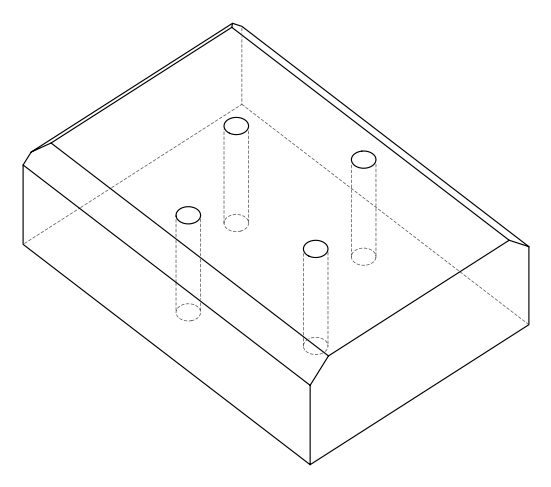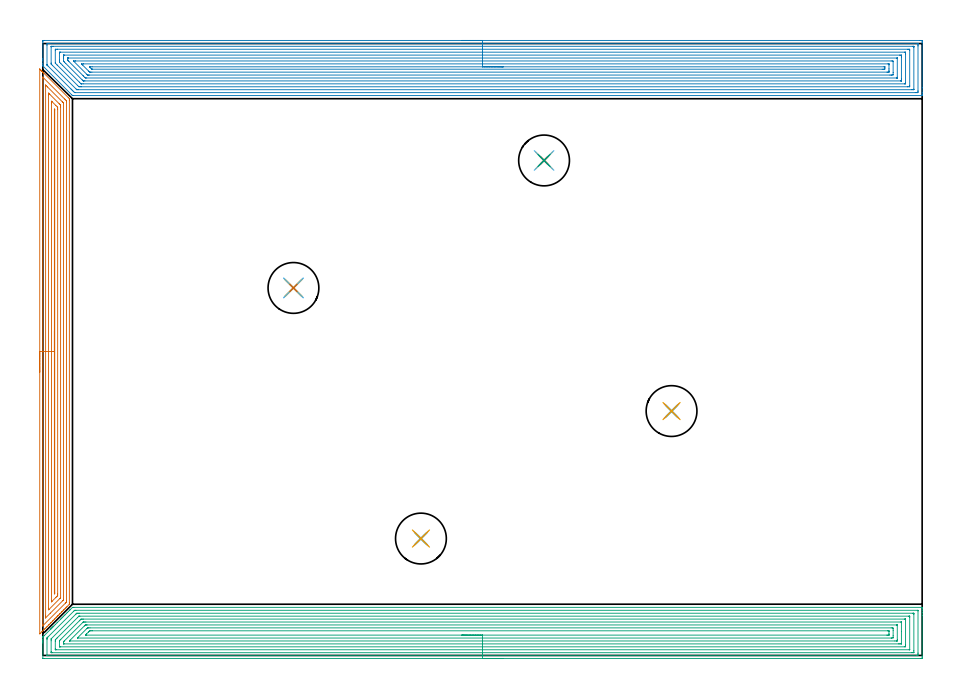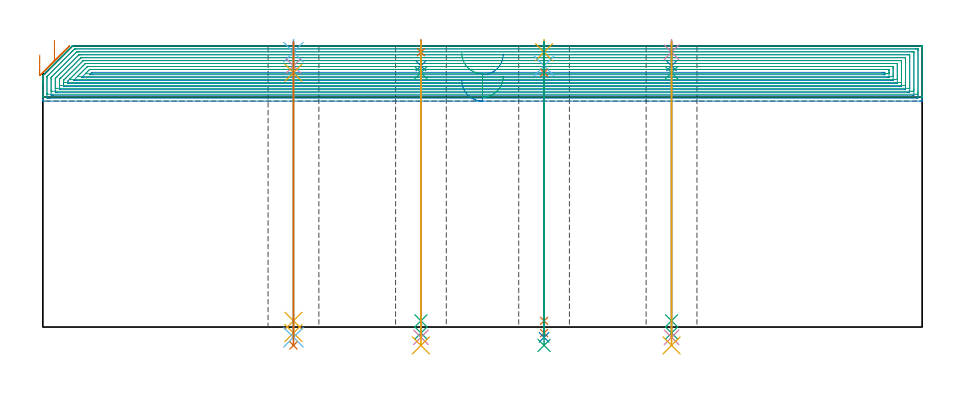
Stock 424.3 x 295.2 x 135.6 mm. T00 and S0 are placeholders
(PLAN: 23 operations, 17 tool changes, 84.6 min)
(1 AREA_MILL | FG_CHAMFER_SURFACE | UGT0205_001 | 12.57 min | 29048 mm3)
(2 AREA_MILL_1 | FG_CHAMFER_SURFACE_1 | UGT0205_001 | 33.95 min | 148505 mm3)
(3 AREA_MILL_2 | FG_CHAMFER_SURFACE_2 | UGT0205_001 | 30.65 min | 127820 mm3)
(4 SPOT_DRILL | STEP1HOLE | NXT0321_9005460120000 | 0.05 min | 186 mm3)
(5 SPOT_DRILL_1 | STEP1HOLE_1 | NXT0321_9005460120000 | 0.05 min | 180 mm3)
(6 SPOT_DRILL_2 | STEP1HOLE_2 | NXT0321_9005460120000 | 0.05 min | 185 mm3)
(7 SPOT_DRILL_3 | STEP1HOLE_3 | NXT0321_9005460120000 | 0.05 min | 182 mm3)
(8 DRILL_BLIND_HOLE_INTO_CENTER | STEP1HOLE | NXT0301_035 | 0.05 min | 209 mm3)
(9 GUN_DRILL_THROUGH_HOLE | STEP1HOLE | UGT0307_002 | 0.61 min | 3542 mm3)
(10 SPADE_DRILL_TO_ENLARGE_THROUGH_HOLE | STEP1HOLE | UGT0306_006 | 0.57 min | 21600 mm3)
(11 DRILL_TO_ENLARGE_THROUGH_HOLE | STEP1HOLE | UGT0301_058 | 0.59 min | 38319 mm3)
(12 DRILL_BLIND_HOLE_INTO_CENTER_1 | STEP1HOLE_1 | NXT0301_035 | 0.05 min | 213 mm3)
(13 GUN_DRILL_THROUGH_HOLE_1 | STEP1HOLE_1 | UGT0307_002 | 0.61 min | 3537 mm3)
(14 SPADE_DRILL_TO_ENLARGE_THROUGH_HOLE_1 | STEP1HOLE_1 | UGT0306_006 | 0.57 min | 21599 mm3)
(15 DRILL_TO_ENLARGE_THROUGH_HOLE_1 | STEP1HOLE_1 | UGT0301_058 | 0.59 min | 38334 mm3)
(16 DRILL_BLIND_HOLE_INTO_CENTER_2 | STEP1HOLE_2 | NXT0301_035 | 0.05 min | 205 mm3)
(17 GUN_DRILL_THROUGH_HOLE_2 | STEP1HOLE_2 | UGT0307_002 | 0.61 min | 3542 mm3)
(18 SPADE_DRILL_TO_ENLARGE_THROUGH_HOLE_2 | STEP1HOLE_2 | UGT0306_006 | 0.57 min | 21601 mm3)
(19 DRILL_TO_ENLARGE_THROUGH_HOLE_2 | STEP1HOLE_2 | UGT0301_058 | 0.59 min | 38328 mm3)
(20 DRILL_BLIND_HOLE_INTO_CENTER_3 | STEP1HOLE_3 | NXT0301_035 | 0.05 min | 213 mm3)
(21 GUN_DRILL_THROUGH_HOLE_3 | STEP1HOLE_3 | UGT0307_002 | 0.61 min | 3528 mm3)
(22 SPADE_DRILL_TO_ENLARGE_THROUGH_HOLE_3 | STEP1HOLE_3 | UGT0306_006 | 0.57 min | 21601 mm3)
(23 DRILL_TO_ENLARGE_THROUGH_HOLE_3 | STEP1HOLE_3 | UGT0301_058 | 0.59 min | 38338 mm3)
(TOOL UGT0205_001 | Chamfer Mill 20 x 3 x 45 deg. | D20 FL50 Z2)
(TOOL NXT0321_9005460120000 | NC Spot Drill, 142deg, 12mm, Carbide, Uncoated | D12 PA142 FL30 Z2)
(TOOL NXT0301_035 | Carbide Drill 6.4mm [860.1-0640-032A1-MM 2214] | D6.4 PA140 FL53 Z2)
(TOOL UGT0307_002 | Gun Drill 6 mm | D6 PA130 FL24 Z1)
(TOOL UGT0306_006 | Spade Drill 15.5mm | D15.5 PA132 FL10 Z2)
(TOOL UGT0301_058 | Twist Drill 24.5 mm | D24.5 PA118 FL160 Z2)
(OP 1 AREA_MILL)
G17 G21 G94 G90
T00 M6
G54
G17 G0 G90 X-1.5 Y136.65 S1061 M3
G43 Z145.6 H0
Z131.3
G94 G1 Y136.688 Z130.428 F250.
Y136.802 Z129.563
Y136.991 Z128.712
Y137.253 Z127.88
Y137.587 Z127.074
Y137.99 Z126.3
Y138.458 Z125.564
Y138.99 Z124.872
Y139.579 Z124.229
Y140.222 Z123.64
Y140.914 Z123.108
Y141.65 Z122.64
Y142.424 Z122.237
Y143.23 Z121.903
Y144.062 Z121.641
Y144.914 Z121.452
Y145.778 Z121.338
Y146.65 Z121.3
Y282.637
X-1.498 Y282.89 Z121.301
X-1.497 Y282.892 Z121.302
X-1.49 Y282.89 Z121.309
X-1.272 Y282.672 Z121.528
X-1.192 Y282.593 Z121.607
X-0.991 Y282.393 Z121.805
X-0.895 Y282.295 Z121.904
X-0.794 Y282.194 Z122.006
X-0.696 Y282.098 Z122.1
X-0.598 Y281.998 Z122.202
X-0.501 Y281.901 Z122.299
X-0.401 Y281.803 Z122.395
X-0.3 Y281.7 Z122.499
X-0.208 Y281.608 Z122.592
X-0.106 Y281.508 Z122.69
X-0.003 Y281.403 Z122.797
X0.085 Y281.315 Z122.885
X0.189 Y281.213 Z122.985
X0.295 Y281.105 Z123.094
X0.378 Y281.022 Z123.178
X0.484 Y280.917 Z123.28
X12.291 Y269.11 Z135.089
X12.736 Y268.663 Z135.536
X12.799 Y268.595 Z135.584
X12.8 Y268.017 Z135.6
Y25.283
X12.799 Y24.705 Z135.584
X12.736 Y24.636 Z135.536
X11.599 Y23.498 Z134.397
X11.153 Y23.052 Z133.952
X10.707 Y22.606 Z133.505
X10.157 Y22.056 Z132.956
X9.93 Y21.829 Z132.727
X9.815 Y21.714 Z132.612
X9.285 Y21.184 Z132.084
X9.045 Y20.943 Z131.841
X8.923 Y20.821 Z131.72
X8.413 Y20.313 Z131.212
X8.159 Y20.057 Z130.955
X8.03 Y19.929 Z130.827
X7.541 Y19.441 Z130.34
X7.273 Y19.172 Z130.069
X7.138 Y19.036 Z129.935
X6.669 Y18.569 Z129.469
X6.388 Y18.286 Z129.184
X5.798 Y17.698 Z128.598
X5.502 Y17.4 Z128.298
X4.912 Y16.812 Z127.712
X4.617 Y16.515 Z127.412
X4.013 Y15.913 Z126.813
X3.731 Y15.629 Z126.526
X3.121 Y15.021 Z125.921
X2.846 Y14.743 Z125.64
X2.144 Y14.044 Z124.944
X1.784 Y13.682 Z124.58
X1.231 Y13.13 Z124.03
X0.891 Y12.79 Z123.688
X0.317 Y12.217 Z123.117
X-0.401 Y11.499 Z122.398
X-1.34 Y10.559 Z121.457
X-1.434 Y10.468 Z121.364
X-1.492 Y10.417 Z121.306
X-1.499 Y10.526 Z121.301
X-1.5 Y10.559 Z121.3
Y146.65
X-0.086 Z122.714
Y278.726
X-0.082 Y278.923 Z122.718
X-0.079 Y279.006 Z122.721
X-0.035 Y278.973 Z122.765
X0.029 Y278.914 Z122.829
X0.224 Y278.726 Z123.024
X10.52 Y268.43 Z133.32
X10.932 Y268.017 Z133.732
X11.349 Y267.589 Z134.149
X11.379 Y267.548 Z134.179
X11.382 Y267.525 Z134.182
X11.384 Y267.472 Z134.184
X11.386 Y267.363 Z134.186
Y267.145
X11.385 Y26.176 Z134.185
X11.379 Y25.745 Z134.179
X11.167 Y25.524 Z133.967
X10.933 Y25.283 Z133.733
X0.059 Y14.409 Z122.859
X-0.033 Y14.319 Z122.767
X-0.067 Y14.29 Z122.733
X-0.076 Y14.284 Z122.724
X-0.079 Y14.295 Z122.721
X-0.083 Y14.38 Z122.717
X-0.086 Y14.554 Z122.714
Y14.574
Y146.65
X1.328 Z124.128
X1.329 Y274.602 Z124.129
X1.332 Y275.156 Z124.132
X1.333 Y275.157 Z124.133
X1.341 Y275.156 Z124.141
X1.665 Y274.835 Z124.465
X2.237 Y274.264 Z125.037
X9.376 Y267.124 Z132.176
X9.635 Y266.864 Z132.435
X9.947 Y266.544 Z132.747
X9.964 Y266.525 Z132.764
X9.967 Y266.495 Z132.767
X9.97 Y266.435 Z132.77
X9.971 Y266.345 Z132.771
X9.972 Y266.232 Z132.772
X9.971 Y27.068 Z132.771
X9.969 Y26.898 Z132.769
X9.967 Y26.814 Z132.767
X9.965 Y26.776 Z132.765
X9.945 Y26.755 Z132.745
X9.635 Y26.436 Z132.435
X3.593 Y20.392 Z126.393
X1.343 Y18.144 Z124.143
X1.339 Z124.139
X1.335 Z124.135
X1.333 Y18.158 Z124.133
X1.33 Y18.482 Z124.13
X1.329 Y19.036 Z124.129
X1.328 Y19.376 Z124.128
Y146.65
X2.743 Z125.543
Y270.5
X2.744 Y270.694 Z125.544
X2.75 Y271.243 Z125.55
X2.752 Y271.288 Z125.552
X2.829 Y271.214 Z125.629
X3.004 Y271.043 Z125.804
X3.357 Y270.694 Z126.157
X7.864 Y266.188 Z130.664
X8.285 Y265.762 Z131.085
X8.495 Y265.547 Z131.295
X8.545 Y265.494 Z131.345
X8.55 Y265.438 Z131.35
X8.552 Y265.34 Z131.352
X8.557 Y264.641 Z131.357
Y264.447
Y27.96
X8.556 Y27.873 Z131.356
X8.553 Y27.83 Z131.353
X8.551 Y27.813 Z131.351
X8.537 Y27.796 Z131.337
X8.427 Y27.679 Z131.227
X8.286 Y27.535 Z131.086
X2.952 Y22.201 Z125.752
X2.888 Y22.139 Z125.688
X2.815 Y22.07 Z125.615
X2.757 Y22.017 Z125.557
X2.75 Y22.098 Z125.55
X2.745 Y22.411 Z125.545
X2.743 Y22.606 Z125.543
Y22.743
Y146.65
X4.157 Z126.957
Y266.398
X4.161 Y267.124 Z126.961
X4.163 Y267.284 Z126.963
X4.174 Y267.416 Z126.974
X4.322 Y267.275 Z127.122
X4.476 Y267.124 Z127.276
X6.262 Y265.34 Z129.062
X6.978 Y264.611 Z129.778
X7.136 Y264.447 Z129.936
X7.139 Y264.286 Z129.939
X7.143 Y263.555 Z129.943
Y263.389
Y29.745
X7.142 Y29.58 Z129.942
X7.136 Y28.853 Z129.936
X7.061 Y28.769 Z129.861
X6.978 Y28.681 Z129.778
X6.621 Y28.32 Z129.421
X6.262 Y27.96 Z129.062
X4.399 Y26.097 Z127.199
X4.322 Y26.02 Z127.122
X4.243 Y25.946 Z127.043
X4.191 Y25.899 Z126.991
X4.163 Y25.876 Z126.963
X4.162 Y25.9 Z126.962
X4.159 Y26.01 Z126.959
X4.157 Y26.176 Z126.957
Y26.342
Y146.65
X5.571 Z128.371
Y262.822
X5.573 Y263.186 Z128.373
X5.578 Y263.555 Z128.378
X5.579 Y263.561 Z128.379
X5.593 Y263.555 Z128.393
X5.689 Y263.451 Z128.489
X5.722 Y263.392 Z128.522
X5.725 Y263.364 Z128.525
X5.727 Y263.301 Z128.527
X5.729 Y263.029 Z128.529
X5.728 Y30.271 Z128.528
X5.727 Y30.114 Z128.527
X5.722 Y29.917 Z128.522
X5.718 Y29.878 Z128.518
X5.686 Y29.842 Z128.486
X5.595 Y29.745 Z128.395
X5.589 Z128.389
X5.578 Z128.378
X5.577 Y29.778 Z128.377
X5.572 Y30.27 Z128.372
X5.571 Y30.638 Z128.371
Y30.797
Y146.65
Y147.522 Z128.409
Y148.386 Z128.523
Y149.238 Z128.712
Y150.07 Z128.974
Y150.876 Z129.308
Y151.65 Z129.711
Y152.386 Z130.18
Y153.078 Z130.711
Y153.721 Z131.3
Y154.31 Z131.943
Y154.842 Z132.635
Y155.31 Z133.371
Y155.713 Z134.145
Y156.047 Z134.951
Y156.309 Z135.783
Y156.498 Z136.635
Y156.612 Z137.5
Y156.65 Z138.371
G0 Z145.6
M5
M2
(OP 2 AREA_MILL_1)
G17 G21 G94 G90
T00 M6
G54
G17 G0 G90 X202.1 Y296.7 S1061 M3
G43 Z145.6 H0
Z119.
G94 G1 X202.138 Z118.128 F250.
X202.252 Z117.264
X202.441 Z116.412
X202.703 Z115.58
X203.037 Z114.774
X203.44 Z114.
X203.908 Z113.264
X204.44 Z112.572
X205.029 Z111.929
X205.672 Z111.34
X206.364 Z110.808
X207.1 Z110.34
X207.874 Z109.937
X208.68 Z109.603
X209.512 Z109.341
X210.363 Z109.152
X211.228 Z109.038
X212.1 Z109.
X423.08
X423.57 Y296.699 Z109.001
X424.056 Y296.695 Z109.003
X424.191 Y296.692 Z109.006
X424.195 Y296.215 Z109.482
X424.2 Y295.593 Z110.104
Y273.858 Z131.837
Y271.468 Z134.227
Y270.747 Z134.952
Y270.495 Z135.205
X424.192 Y270.117 Z135.574
X424.191 Y270.103 Z135.588
X424.018 Y270.1 Z135.6
X14.489
X14.305 Y270.104 Z135.589
X14.283 Y270.12 Z135.574
X14.13 Y270.268 Z135.429
X13.815 Y270.585 Z135.115
X0.116 Y284.284 Z121.414
X0.01 Y284.392 Z121.304
X0. Y284.644 Z121.055
Y284.888 Z120.811
Y285.61 Z120.085
Y286.854 Z118.843
Y287.377 Z118.317
Y287.999 Z117.696
Y295.954 Z109.744
X0.003 Y296.215 Z109.482
X0.009 Y296.692 Z109.006
X0.144 Y296.695 Z109.003
X0.629 Y296.7 Z109.
X212.1
Y295.286 Z110.414
X421.829 Y295.285 Z110.415
X422.177 Y295.279 Z110.421
X422.19 Y295.166 Z110.534
X422.197 Y294.922 Z110.779
X422.199 Y294.448 Z111.252
X422.2 Y294.035 Z111.665
X422.199 Y272.352 Z133.348
X422.197 Y271.942 Z133.758
X422.19 Y271.533 Z134.167
X421.782 Y271.517 Z134.183
X421.735 Y271.515 Z134.185
X420.888 Y271.514 Z134.186
X15.783 Y271.515 Z134.185
X15.365 Y271.521 Z134.179
X14.936 Y271.924 Z133.776
X14.5 Y272.352 Z133.348
X14.042 Y272.808 Z132.892
X13.614 Y273.236 Z132.464
X2.418 Y284.432 Z121.268
X2.129 Y284.726 Z120.974
X2.036 Y284.826 Z120.874
X2.01 Y284.857 Z120.843
X2.006 Y284.881 Z120.819
X2.003 Y284.932 Z120.768
X2. Y285.138 Z120.562
X2.001 Y294.448 Z111.252
X2.003 Y294.858 Z110.842
X2.01 Y295.267 Z110.433
X2.418 Y295.283 Z110.417
X2.465 Y295.285 Z110.415
X3.312 Y295.286 Z110.414
X212.1
Y293.872 Z111.828
X419.683 Y293.871 Z111.829
X419.994 Y293.87 Z111.83
X420.097 Y293.868 Z111.832
X420.177 Y293.865 Z111.835
X420.19 Y293.858 Z111.842
X420.194 Y293.826 Z111.874
X420.197 Y293.768 Z111.932
X420.199 Y293.564 Z112.136
X420.2 Y293.36 Z112.34
X420.199 Y273.236 Z132.464
X420.197 Y273.036 Z132.664
X420.19 Y272.966 Z132.734
X420.18 Y272.935 Z132.765
X420.149 Y272.934 Z132.766
X419.994 Y272.931 Z132.769
X419.411 Y272.929 Z132.771
X419.1 Y272.928 Z132.772
X17.035 Y272.929 Z132.771
X16.724 Y272.93 Z132.77
X16.414 Y272.934 Z132.766
X16.377 Y272.935 Z132.765
X16.356 Y272.952 Z132.748
X16.312 Y272.991 Z132.709
X16.228 Y273.072 Z132.628
X16.063 Y273.236 Z132.464
X4.574 Y284.726 Z120.974
X4.206 Y285.095 Z120.605
X4.081 Y285.226 Z120.474
X4.021 Y285.29 Z120.41
X4.01 Y285.406 Z120.294
X4.004 Y285.61 Z120.09
X4.001 Y285.812 Z119.888
Y293.564 Z112.136
X4.003 Y293.764 Z111.936
X4.01 Y293.834 Z111.866
X4.02 Y293.865 Z111.835
X4.051 Y293.866 Z111.834
X4.206 Y293.869 Z111.831
X4.789 Y293.871 Z111.829
X5.1
X212.1 Y293.872 Z111.828
Y292.457 Z113.243
X417.311
X417.538 Y292.456 Z113.244
X418.069 Y292.45 Z113.25
X418.19 Y292.447 Z113.253
X418.194 Y292.236 Z113.464
X418.2 Y291.802 Z113.898
Y275.009 Z130.691
X418.194 Y274.565 Z131.135
X418.19 Y274.352 Z131.348
X417.974 Y274.348 Z131.352
X417.311 Y274.344 Z131.356
X417.086 Y274.343 Z131.357
X18.513
X18.286 Y274.344 Z131.356
X17.619 Y274.35 Z131.35
X17.404 Y274.357 Z131.343
X16.724 Y275.024 Z130.676
X6.889 Y284.86 Z120.84
X6.143 Y285.61 Z120.09
X6.039 Y285.718 Z119.982
X6.012 Y285.749 Z119.951
X6.008 Y285.775 Z119.925
X6.004 Y285.829 Z119.871
X6.001 Y286.049 Z119.651
X6. Y291.791 Z113.909
X6.006 Y292.235 Z113.465
X6.01 Y292.448 Z113.252
X6.226 Y292.452 Z113.248
X6.889 Y292.456 Z113.244
X7.114 Y292.457 Z113.243
X212.1
Y291.043 Z114.657
X415.655 Y291.042 Z114.658
X415.92 Y291.04 Z114.66
X416.095 Y291.036 Z114.664
X416.191 Y291.03 Z114.67
X416.193 Y291.007 Z114.693
X416.196 Y290.912 Z114.788
X416.2 Y290.244 Z115.457
Y290.029 Z115.671
X416.199 Y276.103 Z129.597
X416.197 Y275.887 Z129.813
X416.193 Y275.804 Z129.896
X416.191 Y275.769 Z129.931
X416.051 Y275.764 Z129.936
X415.787 Y275.759 Z129.941
X415.655 Y275.757 Z129.943
X19.407
X18.644 Y275.758 Z129.942
X18.513 Y275.76 Z129.94
X18.471 Y275.764 Z129.936
X18.442 Y275.768 Z129.932
X18.417 Y275.79 Z129.91
X18.314 Y275.887 Z129.813
X17.619 Y276.579 Z129.121
X9.473 Y284.726 Z120.974
X8.677 Y285.524 Z120.176
X8.598 Y285.61 Z120.09
X8.01 Y286.269 Z119.431
X8.007 Y286.493 Z119.207
X8.001 Y287.162 Z118.538
X8. Y290.697 Z115.003
X8.003 Y290.912 Z114.788
X8.006 Y290.996 Z114.704
X8.009 Y291.031 Z114.669
X8.148 Y291.036 Z114.664
X8.413 Y291.041 Z114.659
X8.545 Y291.043 Z114.657
X212.1
Y289.629 Z116.071
X413.245
X413.735 Y289.627 Z116.073
X414.145 Y289.623 Z116.077
X414.19 Y289.62 Z116.08
X414.196 Y289.573 Z116.127
X414.199 Y289.145 Z116.555
X414.2 Y288.685 Z117.015
Y278.079 Z127.621
X414.197 Y277.655 Z128.045
X414.192 Y277.203 Z128.497
X414.185 Y277.178 Z128.522
X414.162 Y277.176 Z128.524
X414.102 Y277.173 Z128.527
X413.98 Y277.172 Z128.528
X413.735 Y277.171 Z128.529
X20.301
X19.895 Y277.172 Z128.528
X19.652 Y277.175 Z128.525
X19.531 Y277.178 Z128.522
X19.473 Y277.187 Z128.513
X19.407 Y277.246 Z128.454
X18.994 Y277.655 Z128.045
X11.039 Y285.61 Z120.09
X10.465 Y286.188 Z119.512
X10.175 Y286.493 Z119.207
X10.09 Y286.59 Z119.11
X10.031 Y286.66 Z119.04
X10.01 Y286.724 Z118.976
X10.003 Y286.95 Z118.75
X10. Y288.261 Z117.439
Y288.721 Z116.979
X10.003 Y289.145 Z116.555
X10.008 Y289.597 Z116.103
X10.015 Y289.622 Z116.078
X10.038 Y289.624 Z116.076
X10.098 Y289.627 Z116.073
X10.22 Y289.628 Z116.072
X10.465 Y289.629 Z116.071
X212.1
Y288.215 Z117.485
X411.994 Y288.214 Z117.486
X412.146 Y288.21 Z117.49
X412.179 Y288.208 Z117.492
X412.19 Y288.193 Z117.507
X412.195 Y288.164 Z117.536
X412.198 Y288.133 Z117.567
X412.2 Y288.011 Z117.689
X412.199 Y278.921 Z126.779
X412.197 Y278.754 Z126.946
X412.191 Y278.621 Z127.079
X412.188 Y278.59 Z127.11
X412.183 Y278.589 Z127.111
X412.158 Y278.587 Z127.113
X411.946 Y278.585 Z127.115
X411.899
X21.148 Y278.586 Z127.114
X20.725 Y278.59 Z127.11
X20.518 Y278.592 Z127.108
X20.301 Y278.801 Z126.899
X19.675 Y279.423 Z126.277
X19.407 Y279.69 Z126.01
X12.605 Y286.493 Z119.207
X12.254 Y286.848 Z118.852
X12.128 Y286.982 Z118.718
X12.01 Y287.128 Z118.572
X12.005 Y287.377 Z118.323
X12.001 Y287.627 Z118.073
Y287.879 Z117.821
X12.003 Y288.046 Z117.654
X12.009 Y288.179 Z117.521
X12.012 Y288.209 Z117.491
X12.017 Y288.211 Z117.489
X12.042 Y288.213 Z117.487
X12.254 Y288.215 Z117.485
X12.3
X212.1
Y286.8 Z118.9
X409.264
X409.851 Y286.797 Z118.903
X410.158 Y286.793 Z118.907
X410.195 Y286.493 Z119.207
X410.198 Y286.453 Z119.247
X410.2 Y281.19 Z124.51
X410.198 Y280.307 Z125.393
X410.197 Y280.268 Z125.432
X410.158 Y280.007 Z125.693
X409.573 Y280.001 Z125.699
X409.264 Y280. Z125.7
X408.68
X22.4
X22.089 Y280.001 Z125.699
X21.779 Y280.003 Z125.697
X21.576 Y280.006 Z125.694
X21.511 Y280.048 Z125.652
X21.455 Y280.099 Z125.601
X21.24 Y280.307 Z125.393
X21.195 Y280.351 Z125.349
X15.054 Y286.493 Z119.207
X14.936 Y286.614 Z119.086
X14.769 Y286.794 Z118.906
X14.81 Y286.796 Z118.904
X14.936 Y286.798 Z118.902
X15.52 Y286.8 Z118.9
X15.83
X212.1
Y285.386 Z120.314
X407.702
X408.169 Y285.381 Z120.319
X408.19 Y285.38 Z120.32
X408.194 Y285.353 Z120.347
X408.198 Y285.288 Z120.412
X408.199 Y285.156 Z120.544
X408.2 Y284.893 Z120.807
Y282.958 Z122.742
Y282.074 Z123.626
X408.198 Y281.716 Z123.984
X408.195 Y281.537 Z124.163
X408.19 Y281.449 Z124.251
X408.18 Y281.42 Z124.28
X408.139 Y281.418 Z124.282
X407.475 Y281.414 Z124.286
X407.249
X23.652
X22.984 Y281.415 Z124.285
X22.755 Y281.417 Z124.283
X22.596 Y281.421 Z124.279
X22.266 Y281.737 Z123.963
X22.089 Y281.907 Z123.793
X19.137 Y284.859 Z120.841
X18.881 Y285.118 Z120.582
X18.72 Y285.286 Z120.414
X18.632 Y285.381 Z120.319
X18.644 Y285.382 Z120.318
X18.74 Y285.385 Z120.315
X19.407 Y285.386 Z120.314
X19.633
X212.1
Y283.972 Z121.728
X405.819
X406.082 Y283.97 Z121.73
X406.157 Y283.967 Z121.733
X406.192 Y283.964 Z121.736
X406.193 Y283.958 Z121.742
X406.197 Y283.914 Z121.786
X406.199 Y283.842 Z121.858
Y283.336 Z122.364
X406.193 Y282.958 Z122.742
X406.19 Y282.838 Z122.862
X405.95 Y282.832 Z122.868
X405.818 Y282.829 Z122.871
X405.687 Y282.828 Z122.872
X404.925
X24.009
X23.878 Y282.829 Z122.871
X23.746 Y282.832 Z122.868
X23.66 Y282.835 Z122.865
X23.614 Y282.843 Z122.857
X23.59 Y282.865 Z122.835
X23.491 Y282.958 Z122.742
X22.984 Y283.463 Z122.237
X22.611 Y283.842 Z121.858
X22.498 Y283.96 Z121.74
X22.72 Y283.967 Z121.733
X22.853 Y283.971 Z121.729
X22.984 Y283.972 Z121.728
X23.746
X212.1
X212.972 Z121.766
X213.836 Z121.88
X214.688 Z122.069
X215.52 Z122.331
X216.326 Z122.665
X217.1 Z123.068
X217.836 Z123.536
X218.528 Z124.068
X219.171 Z124.657
X219.76 Z125.3
X220.291 Z125.992
X220.76 Z126.728
X221.163 Z127.502
X221.497 Z128.308
X221.759 Z129.14
X221.948 Z129.991
X222.062 Z130.856
X222.1 Z131.728
G0 Z145.6
M5
M2
(OP 3 AREA_MILL_2)
G17 G21 G94 G90
T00 M6
G54
G17 G0 G90 X222.1 Y-1.5 S1061 M3
G43 Z145.6 H0
Z120.9
G94 G1 X222.062 Z120.028 F250.
X221.948 Z119.164
X221.759 Z118.312
X221.497 Z117.48
X221.163 Z116.674
X220.76 Z115.9
X220.292 Z115.164
X219.76 Z114.472
X219.171 Z113.829
X218.528 Z113.24
X217.836 Z112.709
X217.1 Z112.24
X216.326 Z111.837
X215.52 Z111.503
X214.688 Z111.241
X213.836 Z111.052
X212.972 Z110.938
X212.1 Z110.9
X0.629
X0.189 Y-1.496 Z110.902
X0.01 Y-1.492 Z110.906
X0. Y-1.31 Z111.088
Y6.002 Z118.397
Y6.524 Z118.921
Y6.884 Z119.28
Y7.406 Z119.802
Y7.765 Z120.16
Y8.842 Z121.24
X0.002 Y8.867 Z121.264
X0.006 Y8.895 Z121.292
X0.033 Y8.934 Z121.332
X0.186 Y9.087 Z121.484
X0.331 Y9.232 Z121.631
X0.624 Y9.524 Z121.924
X3.565 Y12.466 Z124.863
X3.61 Y12.51 Z124.909
X3.812 Y12.712 Z125.111
X3.858 Y12.76 Z125.157
X3.908 Y12.809 Z125.208
X4.102 Y13.002 Z125.401
X4.152 Y13.054 Z125.45
X4.206 Y13.107 Z125.506
X4.391 Y13.292 Z125.691
X4.446 Y13.347 Z125.744
X4.504 Y13.405 Z125.804
X4.681 Y13.581 Z125.98
X4.74 Y13.641 Z126.038
X4.802 Y13.703 Z126.102
X4.971 Y13.871 Z126.27
X5.033 Y13.935 Z126.331
X5.1 Y14.001 Z126.4
X5.308 Y14.208 Z126.608
X5.994 Y14.895 Z127.294
X6.889 Y15.789 Z128.188
X8.56 Y17.461 Z129.859
X8.677 Y17.579 Z129.975
X9.047 Y17.947 Z130.347
X9.194 Y18.094 Z130.494
X9.733 Y18.636 Z131.031
X10.018 Y18.918 Z131.318
X10.03 Y18.93 Z131.33
X10.615 Y19.517 Z131.913
X10.908 Y19.808 Z132.208
X11.497 Y20.399 Z132.795
X11.852 Y20.752 Z133.152
X12.378 Y21.28 Z133.677
X12.967 Y21.868 Z134.267
X13.148 Y22.049 Z134.447
X13.26 Y22.161 Z134.558
X14.29 Y23.19 Z135.59
X14.304 Y23.193 Z135.591
X14.936 Y23.2 Z135.6
X424.018
X424.192 Y23.197 Z135.588
X424.195 Y23.196 Z135.587
X424.2 Y22.832 Z135.232
Y22.587 Z134.987
Y21.868 Z134.263
Y20.627 Z133.024
Y19.223 Z131.619
Y-0.429 Z111.969
X424.195 Y-1.049 Z111.348
X424.19 Y-1.492 Z110.906
X424.024 Y-1.496 Z110.902
X423.57 Y-1.5 Z110.9
X212.1
Y-0.086 Z112.314
X2.334 Y-0.085 Z112.315
X2.037 Y-0.079 Z112.321
X2.009 Y-0.078 Z112.322
X2.006 Y-0.054 Z112.346
X2.002 Y-0.019 Z112.381
X2.001 Y0.015 Z112.415
X2. Y0.244 Z112.644
X2.001 Y7.765 Z120.165
X2.003 Y8.174 Z120.574
X2.01 Y8.411 Z120.811
X2.024 Y8.462 Z120.862
X2.069 Y8.511 Z120.911
X2.198 Y8.646 Z121.046
X2.306 Y8.756 Z121.156
X2.418 Y8.868 Z121.268
X14.936 Y21.386 Z133.786
X15.18 Y21.627 Z134.027
X15.276 Y21.719 Z134.119
X15.333 Y21.772 Z134.172
X15.425 Y21.779 Z134.179
X15.83 Y21.785 Z134.185
X15.914
X421.866
X422.163 Y21.779 Z134.179
X422.191 Y21.778 Z134.178
X422.194 Y21.754 Z134.154
X422.198 Y21.719 Z134.119
X422.199 Y21.685 Z134.085
X422.2 Y21.456 Z133.856
Y1.184 Z113.584
X422.198 Y0.714 Z113.114
X422.193 Y0.308 Z112.708
X422.178 Y-0.079 Z112.321
X421.782 Y-0.084 Z112.316
X421.698 Y-0.085 Z112.315
X212.1 Y-0.086 Z112.314
Y1.328 Z113.728
X4.477 Y1.329 Z113.729
X4.206 Y1.33 Z113.73
X4.116 Y1.332 Z113.732
X4.045 Y1.335 Z113.735
X4.01 Y1.34 Z113.74
X4.008 Y1.392 Z113.792
X4.003 Y1.595 Z113.995
X4. Y1.798 Z114.198
Y7.087 Z119.487
X4.005 Y7.765 Z120.165
X4.008 Y7.961 Z120.361
X4.025 Y8.013 Z120.413
X4.063 Y8.056 Z120.456
X4.206 Y8.206 Z120.606
X15.968 Y19.969 Z132.369
X16.106 Y20.105 Z132.505
X16.315 Y20.307 Z132.707
X16.373 Y20.362 Z132.762
X16.46 Y20.365 Z132.765
X16.724 Y20.369 Z132.769
X17.348 Y20.371 Z132.771
X17.619
X419.723
X419.994 Y20.37 Z132.77
X420.084 Y20.368 Z132.768
X420.155 Y20.365 Z132.765
X420.19 Y20.36 Z132.76
X420.192 Y20.308 Z132.708
X420.197 Y20.105 Z132.505
X420.2 Y19.902 Z132.302
Y2.274 Z114.674
X420.197 Y1.595 Z113.995
X420.194 Y1.398 Z113.798
X420.187 Y1.336 Z113.736
X420.129 Y1.333 Z113.733
X419.994 Y1.331 Z113.731
X419.37 Y1.329 Z113.729
X419.1
X212.1 Y1.328 Z113.728
Y2.743 Z115.143
X6.618
X6.141 Y2.745 Z115.145
X6.036 Y2.748 Z115.148
X6.018 Y2.749 Z115.149
X6.01 Y2.759 Z115.159
X6.006 Y2.812 Z115.212
X6.003 Y2.92 Z115.32
X6. Y3.353 Z115.753
Y6.878 Z119.278
X6.006 Y7.322 Z119.722
X6.01 Y7.539 Z119.939
X6.111 Y7.651 Z120.051
X6.218 Y7.765 Z120.165
X6.549 Y8.1 Z120.5
X6.889 Y8.44 Z120.84
X16.791 Y18.342 Z130.742
X17.203 Y18.751 Z131.151
X17.345 Y18.889 Z131.289
X17.397 Y18.937 Z131.337
X17.427 Y18.95 Z131.35
X17.463 Y18.952 Z131.352
X17.619 Y18.955 Z131.355
X17.889 Y18.957 Z131.357
X417.582
X418.059 Y18.955 Z131.355
X418.163 Y18.952 Z131.352
X418.181 Y18.951 Z131.351
X418.19 Y18.941 Z131.341
X418.194 Y18.888 Z131.288
X418.197 Y18.78 Z131.18
X418.2 Y18.348 Z130.748
X418.199 Y2.92 Z115.32
X418.197 Y2.811 Z115.211
X418.192 Y2.757 Z115.157
X418.19 Y2.75 Z115.15
X418.178 Y2.747 Z115.147
X418.143 Y2.745 Z115.145
X417.935 Y2.743 Z115.143
X212.1
Y4.157 Z116.557
X8.593
X8.426 Y4.158 Z116.558
X8.091 Y4.163 Z116.563
X8.008 Y4.164 Z116.564
X8.006 Y4.172 Z116.572
X8.003 Y4.195 Z116.595
X8.001 Y4.239 Z116.639
X8. Y6.669 Z119.069
X8.003 Y6.884 Z119.284
X8.007 Y7.05 Z119.45
X8.01 Y7.09 Z119.49
X8.032 Y7.122 Z119.522
X8.082 Y7.177 Z119.577
X8.227 Y7.327 Z119.727
X8.663 Y7.765 Z120.165
X17.619 Y16.721 Z129.121
X17.993 Y17.092 Z129.492
X18.367 Y17.461 Z129.861
X18.441 Y17.531 Z129.931
X18.513 Y17.536 Z129.936
X19.324 Y17.543 Z129.943
X19.407
X415.607
X415.774 Y17.542 Z129.942
X416.109 Y17.538 Z129.938
X416.192 Y17.536 Z129.936
X416.194 Y17.529 Z129.929
X416.197 Y17.505 Z129.905
X416.199 Y17.461 Z129.861
X416.2 Y5.121 Z117.521
X416.197 Y4.457 Z116.857
X416.19 Y4.239 Z116.639
X416.183 Y4.164 Z116.564
X415.607 Y4.157 Z116.557
X212.1
Y5.571 Z117.971
X10.465 Y5.572 Z117.972
X10.007 Y5.573 Z117.973
X10.005 Y5.574 Z117.974
X10.002 Y5.578 Z117.978
X10.003 Y6.002 Z118.402
X10.009 Y6.452 Z118.852
X10.023 Y6.663 Z119.063
X10.235 Y6.884 Z119.284
X10.348 Y6.999 Z119.399
X19.226 Y15.877 Z128.277
X19.407 Y16.055 Z128.455
X19.471 Y16.112 Z128.512
X19.523 Y16.122 Z128.522
X19.636 Y16.125 Z128.525
X19.865 Y16.128 Z128.528
X20.301 Y16.129 Z128.529
X20.758
X413.735 Y16.128 Z128.528
X414.193 Y16.127 Z128.527
X414.195 Y16.126 Z128.526
X414.198 Y16.122 Z128.522
X414.2 Y11.502 Z123.902
X414.199 Y5.773 Z118.173
X414.197 Y5.658 Z118.058
X414.193 Y5.601 Z118.001
X414.19 Y5.579 Z117.979
X414.166 Y5.577 Z117.977
X413.735 Y5.573 Z117.973
X413.278 Y5.571 Z117.971
X412.84
X212.1
Y6.985 Z119.385
X13.148 Y6.986 Z119.386
X13.044
X12.87 Y6.99 Z119.39
X12.801 Y6.992 Z119.392
X12.815 Y7.009 Z119.409
X12.914 Y7.114 Z119.514
X13.02 Y7.222 Z119.622
X13.148 Y7.351 Z119.751
X20.015 Y14.217 Z126.617
X20.301 Y14.502 Z126.902
X20.463 Y14.657 Z127.057
X20.512 Y14.703 Z127.103
X20.603 Y14.708 Z127.108
X20.8 Y14.711 Z127.111
X21.195 Y14.714 Z127.114
X21.299 Y14.715 Z127.115
X411.946 Y14.714 Z127.114
X412.051 Y14.713 Z127.113
X412.143 Y14.71 Z127.11
X412.183 Y14.708 Z127.108
X412.19 Y14.688 Z127.088
X412.194 Y14.659 Z127.059
X412.199 Y14.567 Z126.967
Y7.516 Z119.916
X412.196 Y7.265 Z119.665
X412.19 Y7.099 Z119.499
X412.184 Y6.992 Z119.392
X412.143 Y6.99 Z119.39
X411.946 Y6.987 Z119.387
X411.843 Y6.986 Z119.386
X411.052 Y6.985 Z119.385
X212.1
Y8.4 Z120.8
X16.975
X16.777 Y8.401 Z120.801
X16.724 Y8.403 Z120.803
X16.668 Y8.406 Z120.806
X16.697 Y8.444 Z120.844
X16.724 Y8.476 Z120.876
X21.3 Y13.054 Z125.454
X21.459 Y13.208 Z125.608
X21.518 Y13.264 Z125.664
X21.543 Y13.285 Z125.685
X21.59 Y13.293 Z125.693
X21.842 Y13.298 Z125.698
X22.089 Y13.299 Z125.699
X22.733 Y13.3 Z125.7
X409.264
X409.912 Y13.296 Z125.696
X410.158 Y13.293 Z125.693
X410.193 Y13.054 Z125.454
X410.198 Y13.014 Z125.414
X410.2 Y12.172 Z124.572
Y9.487 Z121.887
X410.197 Y8.646 Z121.046
X410.195 Y8.61 Z121.01
X410.158 Y8.407 Z120.807
X409.513 Y8.401 Z120.801
X409.264 Y8.4 Z120.8
X212.1
Y9.814 Z122.214
X21.195
X20.903 Y9.816 Z122.216
X20.677 Y9.82 Z122.22
X20.531 Y9.824 Z122.224
X20.632 Y9.93 Z122.33
X20.708 Y10.009 Z122.409
X21.105 Y10.409 Z122.809
X22.038 Y11.342 Z123.742
X22.089 Y11.393 Z123.793
X22.484 Y11.784 Z124.184
X22.558 Y11.854 Z124.254
X22.58 Y11.872 Z124.272
X22.608 Y11.879 Z124.279
X22.682 Y11.881 Z124.281
X22.984 Y11.885 Z124.285
X23.274 Y11.886 Z124.286
X23.878
X407.475
X407.767 Y11.885 Z124.285
X408.148 Y11.881 Z124.281
X408.186 Y11.88 Z124.28
X408.19 Y11.829 Z124.229
X408.195 Y11.705 Z124.105
X408.2 Y11.458 Z123.858
Y10.409 Z122.809
X408.198 Y10.052 Z122.452
X408.194 Y9.874 Z122.274
X408.19 Y9.831 Z122.231
X408.184 Y9.82 Z122.22
X408.165 Y9.819 Z122.219
X408.078 Y9.816 Z122.216
X407.475 Y9.814 Z122.214
X407.185
X212.1
X211.228 Z122.252
X210.364 Z122.366
X209.512 Z122.555
X208.68 Z122.817
X207.874 Z123.151
X207.1 Z123.554
X206.364 Z124.022
X205.672 Z124.553
X205.029 Z125.143
X204.44 Z125.786
X203.908 Z126.478
X203.44 Z127.214
X203.037 Z127.988
X202.703 Z128.794
X202.441 Z129.626
X202.252 Z130.477
X202.138 Z131.342
X202.1 Z132.214
G0 Z145.6
M5
M2
(OP 4 SPOT_DRILL)
G17 G21 G94 G90
T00 M6
G54
G17 G0 G90 X303.3 Y117.9 S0 M3
G43 Z145.6 H0
G94 G81 G98 Z132.6 F250. R138.6
G80
M5
M2
(OP 5 SPOT_DRILL_1)
G17 G21 G94 G90
T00 M6
G54
G17 G0 G90 X241.8 Y238.8 S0 M3
G43 Z145.6 H0
G94 G81 G98 Z132.6 F250. R138.6
G80
M5
M2
(OP 6 SPOT_DRILL_2)
G17 G21 G94 G90
T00 M6
G54
G17 G0 G90 X120.9 Y177.3 S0 M3
G43 Z145.6 H0
G94 G81 G98 Z132.6 F250. R138.6
G80
M5
M2
(OP 7 SPOT_DRILL_3)
G17 G21 G94 G90
T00 M6
G54
G17 G0 G90 X182.4 Y56.4 S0 M3
G43 Z145.6 H0
G94 G81 G98 Z132.6 F250. R138.6
G80
M5
M2
(OP 8 DRILL_BLIND_HOLE_INTO_CENTER)
G17 G21 G94 G90
T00 M6
G54
G17 G0 G90 X303.3 Y117.9 S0 M3
G43 Z145.6 H1
G94 G81 G98 Z126. F250. R137.6
G80
M5
M2
(OP 9 GUN_DRILL_THROUGH_HOLE)
G17 G21 G94 G90
T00 M6
G54
G17 G0 G90 X303.3 Y117.9 M8
G43 Z145.6 H0
Z132.972
S716 M3
G94 G1 Z122.693 F125. M26
G4 X.084
Z3. F250.
G4 X.084
Z-2.899 F125.
G4 X.084
M5
M9
G0 Z132.972
Z145.6
M2
(OP 10 SPADE_DRILL_TO_ENLARGE_THROUGH_HOLE)
G17 G21 G94 G90
T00 M6
G54
G17 G0 G90 X303.3 Y117.9 S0 M3
G43 Z145.6 H0
G94 G73 G98 Z-4.951 F250. Q14.055 R137.6
G80
M5
M2
(OP 11 DRILL_TO_ENLARGE_THROUGH_HOLE)
G17 G21 G94 G90
T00 M6
G54
G17 G0 G90 X303.3 Y117.9 S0 M3
G43 Z145.6 H0
G94 G73 G98 Z-8.861 F250. Q24.077 R137.6
G80
M5
M2
(OP 12 DRILL_BLIND_HOLE_INTO_CENTER_1)
G17 G21 G94 G90
T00 M6
G54
G17 G0 G90 X241.8 Y238.8 S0 M3
G43 Z145.6 H1
G94 G81 G98 Z126. F250. R137.6
G80
M5
M2
(OP 13 GUN_DRILL_THROUGH_HOLE_1)
G17 G21 G94 G90
T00 M6
G54
G17 G0 G90 X241.8 Y238.8 M8
G43 Z145.6 H0
Z132.972
S716 M3
G94 G1 Z122.693 F125. M26
G4 X.084
Z3. F250.
G4 X.084
Z-2.899 F125.
G4 X.084
M5
M9
G0 Z132.972
Z145.6
M2
(OP 14 SPADE_DRILL_TO_ENLARGE_THROUGH_HOLE_1)
G17 G21 G94 G90
T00 M6
G54
G17 G0 G90 X241.8 Y238.8 S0 M3
G43 Z145.6 H0
G94 G73 G98 Z-4.951 F250. Q14.055 R137.6
G80
M5
M2
(OP 15 DRILL_TO_ENLARGE_THROUGH_HOLE_1)
G17 G21 G94 G90
T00 M6
G54
G17 G0 G90 X241.8 Y238.8 S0 M3
G43 Z145.6 H0
G94 G73 G98 Z-8.861 F250. Q24.077 R137.6
G80
M5
M2
(OP 16 DRILL_BLIND_HOLE_INTO_CENTER_2)
G17 G21 G94 G90
T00 M6
G54
G17 G0 G90 X120.9 Y177.3 S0 M3
G43 Z145.6 H1
G94 G81 G98 Z126. F250. R137.6
G80
M5
M2
(OP 17 GUN_DRILL_THROUGH_HOLE_2)
G17 G21 G94 G90
T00 M6
G54
G17 G0 G90 X120.9 Y177.3 M8
G43 Z145.6 H0
Z132.972
S716 M3
G94 G1 Z122.693 F125. M26
G4 X.084
Z3. F250.
G4 X.084
Z-2.899 F125.
G4 X.084
M5
M9
G0 Z132.972
Z145.6
M2
(OP 18 SPADE_DRILL_TO_ENLARGE_THROUGH_HOLE_2)
G17 G21 G94 G90
T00 M6
G54
G17 G0 G90 X120.9 Y177.3 S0 M3
G43 Z145.6 H0
G94 G73 G98 Z-4.951 F250. Q14.055 R137.6
G80
M5
M2
(OP 19 DRILL_TO_ENLARGE_THROUGH_HOLE_2)
G17 G21 G94 G90
T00 M6
G54
G17 G0 G90 X120.9 Y177.3 S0 M3
G43 Z145.6 H0
G94 G73 G98 Z-8.861 F250. Q24.077 R137.6
G80
M5
M2
(OP 20 DRILL_BLIND_HOLE_INTO_CENTER_3)
G17 G21 G94 G90
T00 M6
G54
G17 G0 G90 X182.4 Y56.4 S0 M3
G43 Z145.6 H1
G94 G81 G98 Z126. F250. R137.6
G80
M5
M2
(OP 21 GUN_DRILL_THROUGH_HOLE_3)
G17 G21 G94 G90
T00 M6
G54
G17 G0 G90 X182.4 Y56.4 M8
G43 Z145.6 H0
Z132.972
S716 M3
G94 G1 Z122.693 F125. M26
G4 X.084
Z3. F250.
G4 X.084
Z-2.899 F125.
G4 X.084
M5
M9
G0 Z132.972
Z145.6
M2
(OP 22 SPADE_DRILL_TO_ENLARGE_THROUGH_HOLE_3)
G17 G21 G94 G90
T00 M6
G54
G17 G0 G90 X182.4 Y56.4 S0 M3
G43 Z145.6 H0
G94 G73 G98 Z-4.951 F250. Q14.055 R137.6
G80
M5
M2
(OP 23 DRILL_TO_ENLARGE_THROUGH_HOLE_3)
G17 G21 G94 G90
T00 M6
G54
G17 G0 G90 X182.4 Y56.4 S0 M3
G43 Z145.6 H0
G94 G73 G98 Z-8.861 F250. Q24.077 R137.6
G80
M5
M2
